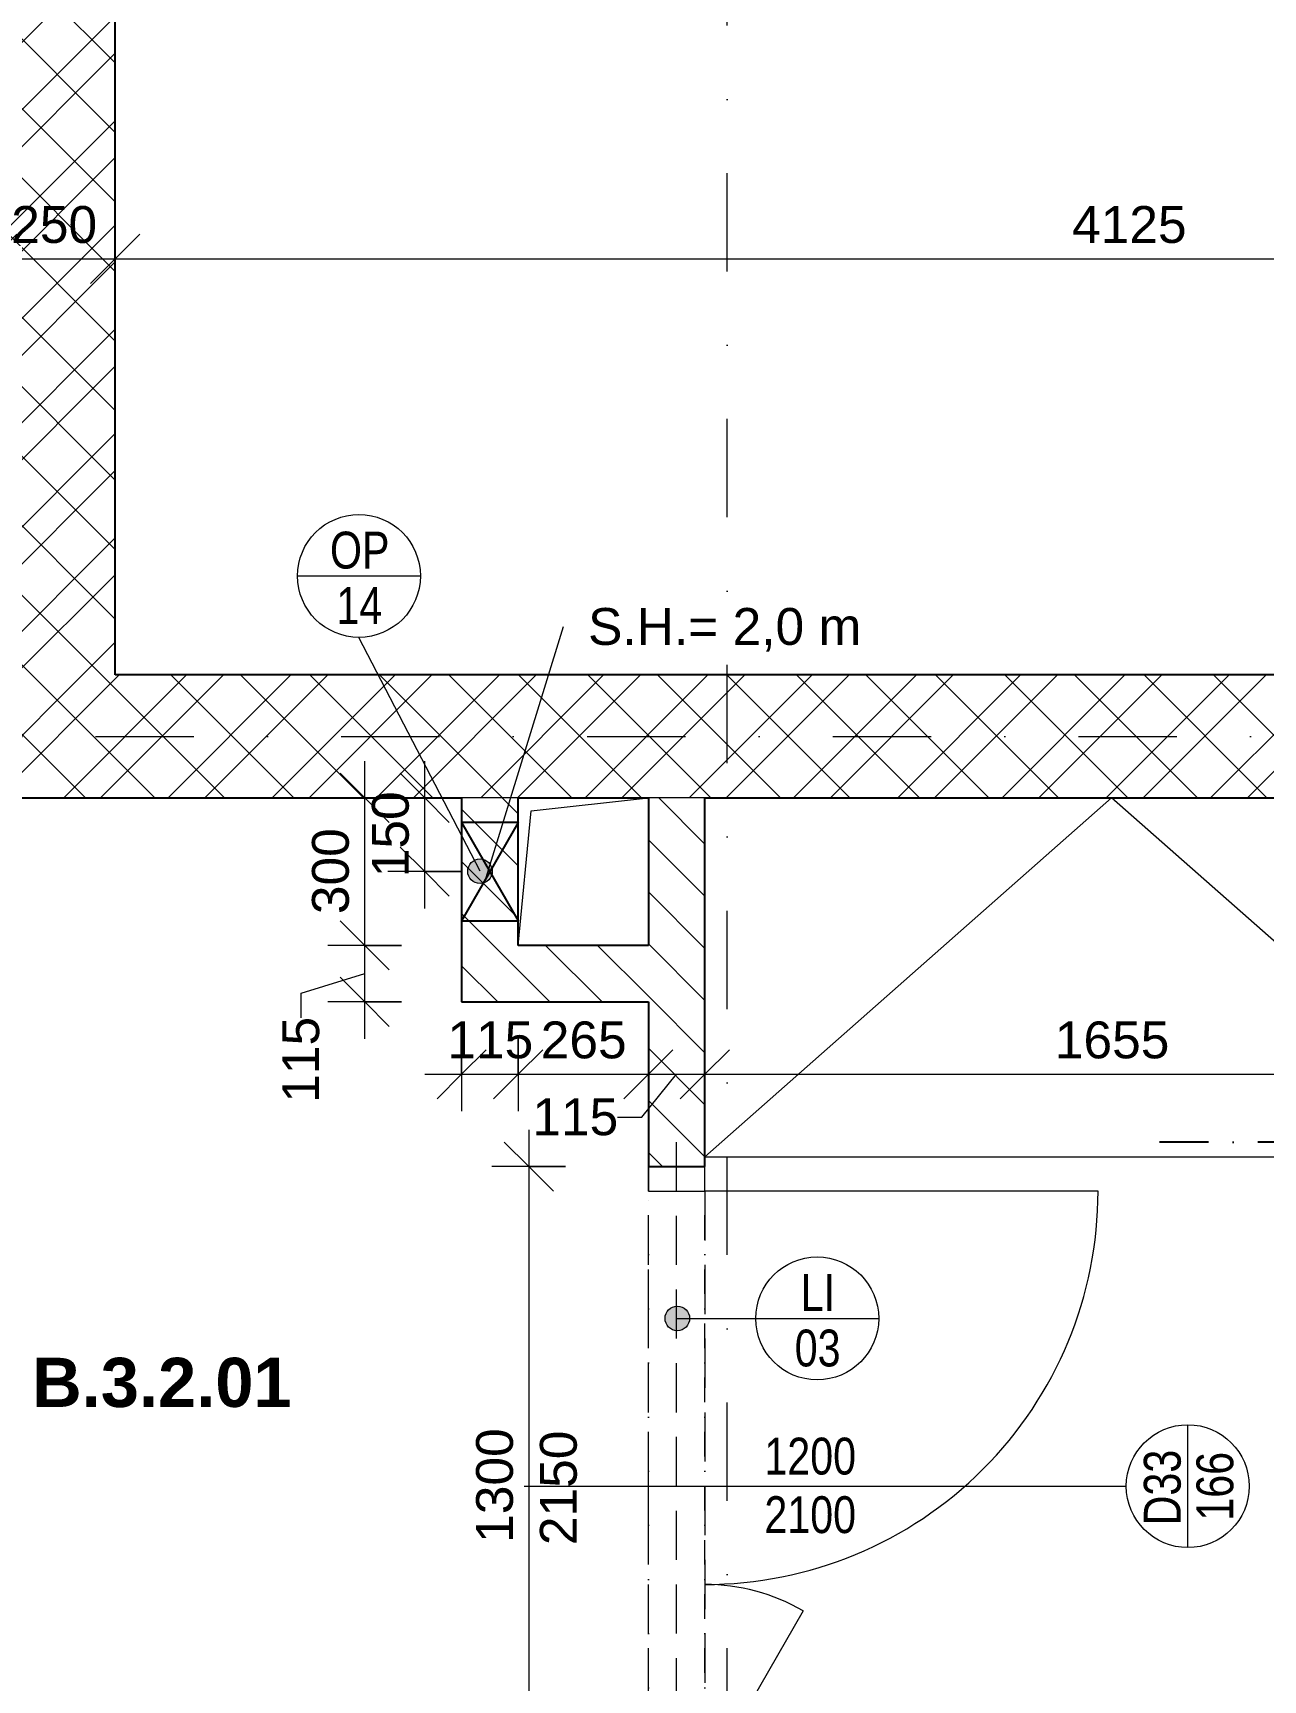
# Model space of a CAD drawing. Header units: millimetres. Extents: x -8380 to 43341, y -2985 to 58543.
# Drawn here: x 11158 to 13661, y 48883 to 52234 of the extents above; entities that cross this region are included whole.
import ezdxf

# ---------------------------------------------------------------- set-up
doc = ezdxf.new("R2010")
doc.units = ezdxf.units.MM
for name, pattern in [('HA_Dash_3mm-S1mm', [150, 100, -50]), ('HA_DashDot_10mm-S3mm', [500, 200, -150, 0, -150]), ('HA_DashDot_2_2mm-S0_6mm', [110, 50, -30, 0, -30]), ('HA_DashDot_4mm-S1mm', [200, 100, -50, 0, -50])]:
    doc.linetypes.add(name, pattern=pattern)
for name, color, linetype, lineweight in [('A-____-____-DIMS', 9, 'Continuous', 5), ('A-____-____-DIMS-50', 9, 'Continuous', 5), ('A-AREA-____-IDEN', 9, 'Continuous', 9), ('A-DETL-____-OTLN', 9, 'Continuous', 25), ('A-DETL-GENF-OTLN', 9, 'Continuous', 9), ('A-DOOR-____-IDEN', 9, 'Continuous', 9), ('A-DOOR-____-MCUT', 9, 'HA_DashDot_2_2mm-S0_6mm', 9), ('A-DOOR-____-OTLN', 9, 'Continuous', 9), ('A-DOOR-FRAM-MCUT', 9, 'Continuous', 9), ('A-FLOR-____-OVHD', 9, 'HA_DashDot_4mm-S1mm', 25), ('A-GENM-____-HDLN', 9, 'HA_Dash_3mm-S1mm', 9), ('A-GENM-____-IDEN', 9, 'Continuous', 9), ('A-GENM-____-OTLN', 9, 'Continuous', 9), ('A-WALL-____-MCUT', 9, 'Continuous', 25), ('A-WALL-____-PATT', 9, 'Continuous', 25), ('G-____-____-TEXT', 9, 'Continuous', 5), ('I-FURN-____-OTLN', 9, 'Continuous', 9), ('I-WALL-____-MCUT', 9, 'Continuous', 25), ('S-GRID-____-OTLN', 9, 'Continuous', 5)]:
    doc.layers.add(name, color=color, linetype=linetype, lineweight=lineweight)
doc.styles.add('Arial_1', font='arial.ttf', dxfattribs={"height": 75})
doc.styles.add('Arial_2', font='arial.ttf', dxfattribs={"width": 0.8, "height": 75})
doc.styles.add('Arial_B', font='arialbd.ttf', dxfattribs={"height": 100})
doc.dimstyles.new('Inner_Dimensions_1', dxfattribs={"dimscale": 304.8, "dimtxt": 76.519455, "dimasz": 0.328084, "dimexe": 0.246063, "dimexo": 0.0625, "dimgap": 0.032808, "dimtad": 1, "dimdec": 0, "dimzin": 0, "dimdsep": 46, "dimtxsty": 'Arial_1', "dimblk1": 'OBLIQUE', "dimblk2": 'OBLIQUE', "dimsah": 1, "dimcen": 0.09, "dimdle": 0.246063, "dimazin": 0, "dimtfac": 1, "dimtdec": 4, "dimtix": 1, "dimtmove": 0, "dimatfit": 3, "dimfxl": 0.246063, "dimfxlon": 1, "dimtvp": 1, "dimtolj": 1, "dimtzin": 0, "dimlwd": 9, "dimlwe": 9, "dimarcsym": 2})
doc.dimstyles.new('Inner_Dimensions_2', dxfattribs={"dimscale": 304.8, "dimtxt": 76.519455, "dimasz": 0.328084, "dimexe": 0.246063, "dimexo": 0.0625, "dimgap": 0.032808, "dimtad": 1, "dimdec": 0, "dimzin": 0, "dimdsep": 46, "dimtxsty": 'Arial_1', "dimblk1": 'OBLIQUE', "dimblk2": 'OBLIQUE', "dimsah": 1, "dimcen": 0.09, "dimdle": 0.246063, "dimazin": 0, "dimtfac": 1, "dimtdec": 4, "dimtix": 1, "dimtmove": 1, "dimatfit": 3, "dimfxl": 0.246063, "dimfxlon": 1, "dimtvp": 1, "dimtolj": 1, "dimtzin": 0, "dimlwd": 9, "dimlwe": 9, "dimarcsym": 2})
pattern_1 = [(45, (0, 0), (-106.066, 106.066), []), (45, (75, 0), (-106.066, 106.066), []), (315, (0, 0), (70.71068, 70.71068), [])]
pattern_2 = [(135, (0, 0), (-53.03301, -53.03301), [])]

# ---------------------------------------------------------------- blocks, each defined once
blk = doc.blocks.new('HA_DR_Double_Swing_Solid - In_BJ_1200x2100_800-1670800-DPS_3NP - B')
at = {"layer": 'A-DOOR-____-MCUT'}
for p, q in [((-600, 57.5), (600, 57.5)), ((-600, -57.5), (600, -57.5))]:
    blk.add_line(p, q, dxfattribs=at)
at = {"layer": 'A-DOOR-____-OTLN', "lineweight": 5}
for p, q in [((-253.6, -257.5), (-600, -57.5)), ((600, -857.5), (600, -57.5))]:
    blk.add_line(p, q, dxfattribs=at)
for centre, radius, start, end in [((-600, -57.5), 400, 330, 0), ((600, -57.5), 800, 180, 270)]:
    blk.add_arc(centre, radius, start, end, dxfattribs=at)
at = {"layer": 'A-DOOR-FRAM-MCUT'}
for p, q in [((-600, 57.5), (-650, 57.5)), ((-600, -57.5), (-600, 57.5)), ((650, 57.5), (600, 57.5)), ((600, 57.5), (600, -57.5)), ((-650, -57.5), (-600, -57.5)), ((600, -57.5), (650, -57.5))]:
    blk.add_line(p, q, dxfattribs=at)
blk = doc.blocks.new('NAB_Šatní_skříň_ADNS - 730x2000xšířka-1716086-DPS_3NP - B')
at = {"layer": 'I-FURN-____-OTLN'}
for p, q in [((0, 730), (827.5, 0)), ((1655, 730), (0, 730)), ((0, 730), (0, 715.3)), ((827.5, 0), (1655, 730))]:
    blk.add_line(p, q, dxfattribs=at)
blk = doc.blocks.new('HA_GM_Shaft_Rectangle - Default-2138731-DPS_3NP - B')
at = {"layer": 'A-DETL-GENF-OTLN'}
for p, q in [((26.5, -26.5), (265, 0)), ((0, -300), (26.5, -26.5))]:
    blk.add_line(p, q, dxfattribs=at)
at = {"layer": 'A-GENM-____-OTLN'}
for p, q in [((0, -300), (0, 0)), ((0, 0), (265, 0)), ((265, 0), (265, -300)), ((265, -300), (0, -300))]:
    blk.add_line(p, q, dxfattribs=at)
blk = doc.blocks.new('TB_Porotherm KP11_5_1500mm - TB_Porotherm KP11_5_1500mm-1920557-DPS_3NP - B')
at = {"layer": 'A-GENM-____-HDLN'}
for p, q in [((-750, 57.5), (750, 57.5)), ((-750, 0), (750, 0)), ((750, -57.5), (-750, -57.5))]:
    blk.add_line(p, q, dxfattribs=at)
blk = doc.blocks.new('DIMBLOCK36-DPS_3NP - B')
at = {"layer": 'A-____-____-DIMS-50', "lineweight": 9}
for p, q in [((11075.7, 51849.1), (11075.7, 51699.1)), ((11075.7, 51774.1), (11075.7, 51849.1)), ((11325.7, 51849.1), (11325.7, 51699.1)), ((11325.7, 51774.1), (11325.7, 51849.1)), ((11075.7, 51774.1), (11125.7, 51824.1)), ((11325.7, 51774.1), (11375.7, 51824.1)), ((11075.7, 51774.1), (11025.7, 51724.1)), ((11075.7, 51774.1), (11325.7, 51774.1)), ((11325.7, 51774.1), (11275.7, 51724.1))]:
    blk.add_line(p, q, dxfattribs=at)
at = {"layer": 'A-____-____-DIMS-50', "color": 0, "lineweight": 9, "insert": (11114.2, 51881.5), "char_height": 75, "width": 207.662, "attachment_point": 1, "line_spacing_factor": 0.941778, "style": 'Arial_1'}
blk.add_mtext('250', dxfattribs=at)
blk = doc.blocks.new('_Oblique')
at = {"color": 0, "linetype": 'ByBlock', "lineweight": -2}
blk.add_line((-0.5, -0.5), (0.5, 0.5), dxfattribs=at)
blk = doc.blocks.new('DIMBLOCK37-DPS_3NP - B')
at = {"layer": 'A-____-____-DIMS-50', "lineweight": 9}
for p, q in [((11325.7, 51849.1), (11325.7, 51699.1)), ((11325.7, 51774.1), (11325.7, 51849.1)), ((15450.7, 51849.1), (15450.7, 51699.1)), ((15450.7, 51774.1), (15450.7, 51849.1)), ((11325.7, 51774.1), (11375.7, 51824.1)), ((15450.7, 51774.1), (15500.7, 51824.1)), ((11325.7, 51774.1), (11275.7, 51724.1)), ((11325.7, 51774.1), (15450.7, 51774.1)), ((15450.7, 51774.1), (15400.7, 51724.1))]:
    blk.add_line(p, q, dxfattribs=at)
at = {"layer": 'A-____-____-DIMS-50', "color": 0, "lineweight": 9, "insert": (13272.8, 51881.5), "char_height": 75, "width": 276.883, "attachment_point": 1, "line_spacing_factor": 0.941778, "style": 'Arial_1'}
blk.add_mtext('4125', dxfattribs=at)
blk = doc.blocks.new('HA_TAG_Door_TypeMark_wDimensions - Scale50_Right with Bouble-921060-DPS_3NP - B')
at = {"layer": 'A-DOOR-____-IDEN'}
for p, q in [((0, 5), (0, -19.5)), ((-2.5, -22), (2.5, -22))]:
    blk.add_line(p, q, dxfattribs=at)
blk.add_circle((0, -22), 2.5, dxfattribs=at)
blk = doc.blocks.new('DIMBLOCK129-DPS_3NP - B')
at = {"layer": 'A-____-____-DIMS-50', "lineweight": 9}
for p, q in [((12030.7, 50190.5), (12030.7, 50040.5)), ((12030.7, 50115.5), (12030.7, 50190.5)), ((12145.7, 50190.5), (12145.7, 50040.5)), ((12145.7, 50115.5), (12145.7, 50190.5)), ((12030.7, 50115.5), (12080.7, 50165.5)), ((12145.7, 50115.5), (12195.7, 50165.5)), ((11955.7, 50115.5), (12145.7, 50115.5)), ((12030.7, 50115.5), (11980.7, 50065.5)), ((12145.7, 50115.5), (12095.7, 50065.5))]:
    blk.add_line(p, q, dxfattribs=at)
at = {"layer": 'A-____-____-DIMS-50', "color": 0, "lineweight": 9, "insert": (12001.7, 50222.9), "char_height": 75, "width": 207.662, "attachment_point": 1, "line_spacing_factor": 0.941778, "style": 'Arial_1'}
blk.add_mtext('115', dxfattribs=at)
blk = doc.blocks.new('DIMBLOCK130-DPS_3NP - B')
at = {"layer": 'A-____-____-DIMS-50', "lineweight": 9}
for p, q in [((12145.7, 50190.5), (12145.7, 50040.5)), ((12145.7, 50115.5), (12145.7, 50190.5)), ((12410.7, 50190.5), (12410.7, 50040.5)), ((12410.7, 50115.5), (12410.7, 50190.5)), ((12145.7, 50115.5), (12195.7, 50165.5)), ((12410.7, 50115.5), (12460.7, 50165.5)), ((12145.7, 50115.5), (12095.7, 50065.5)), ((12145.7, 50115.5), (12410.7, 50115.5)), ((12410.7, 50115.5), (12360.7, 50065.5))]:
    blk.add_line(p, q, dxfattribs=at)
at = {"layer": 'A-____-____-DIMS-50', "color": 0, "lineweight": 9, "insert": (12191.7, 50222.9), "char_height": 75, "width": 207.662, "attachment_point": 1, "line_spacing_factor": 0.941778, "style": 'Arial_1'}
blk.add_mtext('265', dxfattribs=at)
blk = doc.blocks.new('DIMBLOCK131-DPS_3NP - B')
at = {"layer": 'A-____-____-DIMS-50', "lineweight": 9}
for p, q in [((12410.7, 50190.5), (12410.7, 50040.5)), ((12410.7, 50115.5), (12410.7, 50190.5)), ((12525.7, 50190.5), (12525.7, 50040.5)), ((12525.7, 50115.5), (12525.7, 50190.5)), ((12410.7, 50115.5), (12460.7, 50165.5)), ((12525.7, 50115.5), (12575.7, 50165.5)), ((12410.7, 50115.5), (12360.7, 50065.5)), ((12397.6, 50028), (12468.2, 50115.5)), ((12410.7, 50115.5), (12525.7, 50115.5)), ((12525.7, 50115.5), (12475.7, 50065.5)), ((12347.6, 50028), (12397.6, 50028))]:
    blk.add_line(p, q, dxfattribs=at)
at = {"layer": 'A-____-____-DIMS-50', "color": 0, "lineweight": 9, "insert": (12174.6, 50066.5), "char_height": 75, "width": 207.662, "attachment_point": 1, "line_spacing_factor": 0.941778, "style": 'Arial_1'}
blk.add_mtext('115', dxfattribs=at)
blk = doc.blocks.new('DIMBLOCK132-DPS_3NP - B')
at = {"layer": 'A-____-____-DIMS-50', "lineweight": 9}
for p, q in [((12525.7, 50190.5), (12525.7, 50040.5)), ((12525.7, 50115.5), (12525.7, 50190.5)), ((14180.7, 50190.5), (14180.7, 50040.5)), ((14180.7, 50115.5), (14180.7, 50190.5)), ((12525.7, 50115.5), (12575.7, 50165.5)), ((14180.7, 50115.5), (14230.7, 50165.5)), ((12525.7, 50115.5), (12475.7, 50065.5)), ((12525.7, 50115.5), (14180.7, 50115.5)), ((14180.7, 50115.5), (14130.7, 50065.5))]:
    blk.add_line(p, q, dxfattribs=at)
at = {"layer": 'A-____-____-DIMS-50', "color": 0, "lineweight": 9, "insert": (13237.8, 50222.9), "char_height": 75, "width": 276.883, "attachment_point": 1, "line_spacing_factor": 0.941778, "style": 'Arial_1'}
blk.add_mtext('1655', dxfattribs=at)
blk = doc.blocks.new('DIMBLOCK139-DPS_3NP - B')
at = {"layer": 'A-____-____-DIMS-50', "lineweight": 9}
for p, q in [((11833.6, 50377.7), (11783.6, 50427.7)), ((11908.6, 50377.7), (11758.6, 50377.7)), ((11833.6, 50187.7), (11833.6, 50377.7)), ((11833.6, 50377.7), (11883.6, 50327.7)), ((11833.6, 50377.7), (11908.6, 50377.7)), ((11704.3, 50280.6), (11833.6, 50320.2)), ((11833.6, 50262.7), (11783.6, 50312.7)), ((11704.3, 50230.6), (11704.3, 50280.6)), ((11908.6, 50262.7), (11758.6, 50262.7)), ((11833.6, 50262.7), (11883.6, 50212.7)), ((11833.6, 50262.7), (11908.6, 50262.7))]:
    blk.add_line(p, q, dxfattribs=at)
at = {"layer": 'A-____-____-DIMS-50', "color": 0, "lineweight": 9, "insert": (11665.8, 50057.5), "char_height": 75, "width": 207.662, "attachment_point": 1, "rotation": 90, "line_spacing_factor": 0.941778, "style": 'Arial_1'}
blk.add_mtext('115', dxfattribs=at)
blk = doc.blocks.new('DIMBLOCK140-DPS_3NP - B')
at = {"layer": 'A-____-____-DIMS-50', "lineweight": 9}
for p, q in [((11833.6, 50677.7), (11783.6, 50727.7)), ((11833.6, 50377.7), (11833.6, 50752.7)), ((11758.6, 50677.7), (11908.6, 50677.7)), ((11833.6, 50677.7), (11758.6, 50677.7)), ((11833.6, 50677.7), (11883.6, 50627.7)), ((11833.6, 50377.7), (11783.6, 50427.7)), ((11908.6, 50377.7), (11758.6, 50377.7)), ((11833.6, 50377.7), (11883.6, 50327.7)), ((11833.6, 50377.7), (11908.6, 50377.7))]:
    blk.add_line(p, q, dxfattribs=at)
at = {"layer": 'A-____-____-DIMS-50', "color": 0, "lineweight": 9, "insert": (11726.2, 50441.2), "char_height": 75, "width": 207.662, "attachment_point": 1, "rotation": 90, "line_spacing_factor": 0.941778, "style": 'Arial_1'}
blk.add_mtext('300', dxfattribs=at)
blk = doc.blocks.new('DIMBLOCK143-DPS_3NP - B')
at = {"layer": 'A-____-____-DIMS-50', "lineweight": 9}
for p, q in [((12167.4, 50002.7), (12167.4, 48627.7)), ((12167.4, 49927.7), (12117.4, 49977.7)), ((12242.4, 49927.7), (12092.4, 49927.7)), ((12167.4, 49927.7), (12217.4, 49877.7)), ((12167.4, 49927.7), (12242.4, 49927.7)), ((12167.4, 48627.7), (12117.4, 48677.7)), ((12242.4, 48627.7), (12092.4, 48627.7)), ((12167.4, 48627.7), (12217.4, 48577.7)), ((12167.4, 48627.7), (12242.4, 48627.7))]:
    blk.add_line(p, q, dxfattribs=at)
at = {"layer": 'A-____-____-DIMS-50', "color": 0, "lineweight": 9, "insert": (12060.1, 49162.4), "char_height": 75, "width": 276.883, "attachment_point": 1, "rotation": 90, "line_spacing_factor": 0.941778, "style": 'Arial_1'}
blk.add_mtext('1300', dxfattribs=at)
blk = doc.blocks.new('HA_TAG_GM_Products - Generic-588599-DPS_3NP - B')
at = {"layer": 'A-GENM-____-IDEN'}
blk.add_line((-2.5, 0), (2.5, 0), dxfattribs=at)
blk.add_circle((0, 0), 2.5, dxfattribs=at)
blk = doc.blocks.new('DIMBLOCK234-DPS_3NP - B')
at = {"layer": 'A-____-____-DIMS-50', "lineweight": 9}
for p, q in [((11955.5, 50677.7), (11905.5, 50727.7)), ((11955.5, 50452.7), (11955.5, 50752.7)), ((11880.5, 50677.7), (12030.5, 50677.7)), ((11955.5, 50677.7), (11880.5, 50677.7)), ((11955.5, 50677.7), (12005.5, 50627.7)), ((11955.5, 50527.7), (11905.5, 50577.7)), ((12030.5, 50527.7), (11880.5, 50527.7)), ((11955.5, 50527.7), (12005.5, 50477.7)), ((11955.5, 50527.7), (12030.5, 50527.7))]:
    blk.add_line(p, q, dxfattribs=at)
at = {"layer": 'A-____-____-DIMS-50', "color": 0, "lineweight": 9, "insert": (11848.1, 50516.2), "char_height": 75, "width": 207.662, "attachment_point": 1, "rotation": 90, "line_spacing_factor": 0.941778, "style": 'Arial_1'}
blk.add_mtext('150', dxfattribs=at)

msp = doc.modelspace()

# ---------------------------------------------------------------- hatches: boundary and pattern name
at = {"layer": 'A-GENM-____-IDEN'}
h = msp.add_hatch(color=256, dxfattribs=at)
edge = h.paths.add_edge_path()
edge.add_arc((12068.1, 50528.5), 25, 0, 360)
h = msp.add_hatch(color=256, dxfattribs=at)
edge = h.paths.add_edge_path()
edge.add_arc((12469.6, 49618.9), 25, 0, 360)
at = {"layer": 'A-WALL-____-PATT', "lineweight": 5}
h = msp.add_hatch(dxfattribs=at)
h.set_pattern_fill('FP_5', color=256, style=0, pattern_type=2)
h.set_pattern_definition(pattern_1)
h.paths.add_polyline_path([(11075.7, 50927.7), (11325.7, 50927.7), (11325.7, 55502.7), (11075.7, 55502.7), (11075.7, 52427.7)])
h = msp.add_hatch(dxfattribs=at)
h.set_pattern_fill('FP_5', color=256, style=0, pattern_type=2)
h.set_pattern_definition(pattern_1)
h.paths.add_polyline_path([(14740.7, 50677.7), (15565.7, 50677.7), (15565.7, 50927.7), (10975.7, 50927.7), (10975.7, 50677.7), (14295.7, 50677.7)])
h.paths.add_polyline_path([(9975.7, 50677.7), (9975.7, 50927.7), (4300.7, 50927.7), (4300.7, 50677.7), (8925.7, 50677.7)])
h.paths.add_polyline_path([(2275.7, 50677.7), (3300.7, 50677.7), (3300.7, 50927.7), (-804.3, 50927.7), (-804.3, 50677.7), (2160.7, 50677.7)])
h = msp.add_hatch(dxfattribs=at)
h.set_pattern_fill('FP_6', color=256, style=0, pattern_type=2)
h.set_pattern_definition(pattern_2)
h.paths.add_polyline_path([(12030.7, 50377.7), (12145.7, 50377.7), (12145.7, 50677.7), (12030.7, 50677.7)])
h = msp.add_hatch(dxfattribs=at)
h.set_pattern_fill('FP_6', color=256, style=0, pattern_type=2)
h.set_pattern_definition(pattern_2)
h.paths.add_polyline_path([(12525.7, 48577.7), (12525.7, 48627.7), (12410.7, 48627.7), (12410.7, 48577.7)])
h.paths.add_polyline_path([(12525.7, 49927.7), (12525.7, 50677.7), (12410.7, 50677.7), (12410.7, 49927.7)])
h = msp.add_hatch(dxfattribs=at)
h.set_pattern_fill('FP_6', color=256, style=0, pattern_type=2)
h.set_pattern_definition(pattern_2)
h.paths.add_polyline_path([(12030.7, 50262.7), (12410.7, 50262.7), (12410.7, 50377.7), (12030.7, 50377.7)])

# ---------------------------------------------------------------- linework, layer by layer
at = {"layer": 'A-DETL-____-OTLN'}
for p, q in [((12030.7, 50627.7), (12030.7, 50427.7)), ((12145.7, 50627.7), (12030.7, 50627.7)), ((12030.7, 50627.7), (12145.7, 50427.7)), ((12145.7, 50627.7), (12030.7, 50427.7)), ((12145.7, 50427.7), (12145.7, 50627.7)), ((12030.7, 50427.7), (12145.7, 50427.7))]:
    msp.add_line(p, q, dxfattribs=at)
at = {"layer": 'A-FLOR-____-OVHD'}
msp.add_line((14150.7, 49977.7), (13445.7, 49977.7), dxfattribs=at)
at = {"layer": 'A-GENM-____-IDEN'}
for p, q in [((12068.1, 50528.5), (11821.8, 51004.1)), ((12469.6, 49618.9), (12629.3, 49618.9))]:
    msp.add_line(p, q, dxfattribs=at)
for centre in [(12068.1, 50528.5), (12469.6, 49618.9)]:
    msp.add_circle(centre, 25, dxfattribs=at)
at = {"layer": 'A-WALL-____-MCUT', "lineweight": 9}
for p, q in [((12145.7, 50677.7), (12030.7, 50677.7)), ((12525.7, 50677.7), (12410.7, 50677.7))]:
    msp.add_line(p, q, dxfattribs=at)
at = {"layer": 'G-____-____-TEXT', "color": 250, "lineweight": 9}
msp.add_line((12080.4, 50515.6), (12238, 51026.4), dxfattribs=at)
at = {"layer": 'I-WALL-____-MCUT'}
for p, q in [((11325.7, 50927.7), (11325.7, 55485.2)), ((15450.7, 50927.7), (11325.7, 50927.7)), ((10975.7, 50677.7), (12030.7, 50677.7)), ((12030.7, 50677.7), (12030.7, 50262.7)), ((12145.7, 50377.7), (12145.7, 50677.7)), ((12145.7, 50677.7), (12410.7, 50677.7)), ((12410.7, 50677.7), (12410.7, 50377.7)), ((12525.7, 50677.7), (14180.7, 50677.7)), ((12525.7, 49927.7), (12525.7, 50677.7)), ((12410.7, 50377.7), (12145.7, 50377.7)), ((12030.7, 50262.7), (12410.7, 50262.7)), ((12410.7, 50262.7), (12410.7, 49927.7)), ((12410.7, 49927.7), (12525.7, 49927.7))]:
    msp.add_line(p, q, dxfattribs=at)
at = {"layer": 'S-GRID-____-OTLN', "linetype": 'HA_DashDot_10mm-S3mm', "lineweight": 9}
for p, q in [((12570.7, 37745.7), (12570.7, 56942.9)), ((-6717.8, 50802.7), (21438.5, 50802.7))]:
    msp.add_line(p, q, dxfattribs=at)

# ---------------------------------------------------------------- block references
at = {"layer": 'A-DOOR-____-IDEN', "xscale": 49.99999999999998, "yscale": 49.99999999999998, "zscale": 49.99999999999998, "rotation": 89.99999999999993}
msp.add_blockref('HA_TAG_Door_TypeMark_wDimensions - Scale50_Right with Bouble-921060-DPS_3NP - B', (12408.2, 49277.7), dxfattribs=at)
at = {"layer": 'A-DOOR-____-OTLN', "rotation": 89.99999999999984}
msp.add_blockref('HA_DR_Double_Swing_Solid - In_BJ_1200x2100_800-1670800-DPS_3NP - B', (12468.2, 49277.7), dxfattribs=at)
at = {"layer": 'A-GENM-____-IDEN', "xscale": 49.99999999999998, "yscale": 49.99999999999998, "zscale": 49.99999999999998}
for p in [(11821.8, 51129.1), (12754.3, 49618.9)]:
    msp.add_blockref('HA_TAG_GM_Products - Generic-588599-DPS_3NP - B', p, dxfattribs=at)
at = {"layer": 'A-GENM-____-OTLN', "lineweight": 5}
msp.add_blockref('HA_GM_Shaft_Rectangle - Default-2138731-DPS_3NP - B', (12145.7, 50677.7), dxfattribs=at)
at = {"layer": 'A-GENM-____-OTLN', "rotation": 89.99999999999937}
msp.add_blockref('TB_Porotherm KP11_5_1500mm - TB_Porotherm KP11_5_1500mm-1920557-DPS_3NP - B', (12468.2, 49277.7), dxfattribs=at)
at = {"layer": 'I-FURN-____-OTLN', "rotation": 180}
msp.add_blockref('NAB_Šatní_skříň_ADNS - 730x2000xšířka-1716086-DPS_3NP - B', (14180.7, 50677.7), dxfattribs=at)

# ---------------------------------------------------------------- texts
at = {"layer": 'A-AREA-____-IDEN', "lineweight": 5, "insert": (11156.8, 49538.8), "char_height": 100, "width": 653.375, "attachment_point": 1, "style": 'Arial_B'}
msp.add_mtext('B.3.2.01', dxfattribs=at)
at = {"layer": 'A-DOOR-____-IDEN', "lineweight": 5, "char_height": 75, "attachment_point": 1, "rotation": 90}
for s, insert, width, style in [('2150', (12190, 49157.7), 288.607, 'Arial_1'), ('D33', (13418.8, 49198), 189.198, 'Arial_2'), ('166', (13525.9, 49207.5), 173.164, 'Arial_2')]:
    msp.add_mtext(s, dxfattribs=dict(at, insert=insert, width=width, style=style))
at = {"layer": 'A-DOOR-____-IDEN', "lineweight": 5, "char_height": 75, "width": 230.886, "attachment_point": 1, "style": 'Arial_2'}
for s, insert in [('1200', (12646.8, 49376.3)), ('2100', (12646.8, 49257.2))]:
    msp.add_mtext(s, dxfattribs=dict(at, insert=insert))
at = {"layer": 'A-GENM-____-IDEN', "lineweight": 5, "char_height": 75, "attachment_point": 1, "style": 'Arial_2'}
for s, insert, width in [('OP', (11762.8, 51219.2), 147.51), ('14', (11776, 51106.5), 115.443), ('LI', (12720.5, 49709), 86.582), ('03', (12708.5, 49596.2), 115.443)]:
    msp.add_mtext(s, dxfattribs=dict(at, insert=insert, width=width))
at = {"layer": 'G-____-____-TEXT', "color": 7, "lineweight": 9, "insert": (12288, 51063.9), "char_height": 75, "width": 685.443, "attachment_point": 1, "style": 'Arial_1'}
msp.add_mtext('S.H.= 2,0 m', dxfattribs=at)

# ---------------------------------------------------------------- dimensions: what is measured, and where the dimension line sits
at = {"layer": 'A-____-____-DIMS', "lineweight": 9}
for base, p1, p2, override, picture, middle in [((11325.7, 51774.1), (11075.7, 51849.1), (11325.7, 51849.1), {"dimpost": '<>', "dimfxl": 250}, 'DIMBLOCK36-DPS_3NP - B', (11200.7, 51822.4)), ((15450.7, 51774.1), (11325.7, 51849.1), (15450.7, 51849.1), {"dimpost": '<>', "dimfxl": 4125}, 'DIMBLOCK37-DPS_3NP - B', (13388.2, 51822.4)), ((12145.7, 50115.5), (12030.7, 50190.5), (12145.7, 50190.5), {"dimpost": '<>', "dimfxl": 115}, 'DIMBLOCK129-DPS_3NP - B', (12088.2, 50163.8)), ((12410.7, 50115.5), (12145.7, 50190.5), (12410.7, 50190.5), {"dimpost": '<>', "dimfxl": 265}, 'DIMBLOCK130-DPS_3NP - B', (12278.2, 50163.8)), ((14180.7, 50115.5), (12525.7, 50190.5), (14180.7, 50190.5), {"dimpost": '<>', "dimfxl": 1655}, 'DIMBLOCK132-DPS_3NP - B', (13353.2, 50163.8))]:
    dim = msp.add_linear_dim(base=base, p1=p1, p2=p2, dimstyle='Inner_Dimensions_1', override=override, dxfattribs=at)
    dim.commit()
    dim.dimension.update_dxf_attribs({"geometry": picture, "text_midpoint": middle})
for base, p1, p2, override, picture, middle in [((11833.6, 50677.7), (11908.6, 50377.7), (11758.6, 50677.7), {"dimpost": '<>', "dimfxl": 335.410197}, 'DIMBLOCK140-DPS_3NP - B', (11785.3, 50527.7)), ((11955.5, 50677.7), (12030.5, 50527.7), (11880.5, 50677.7), {"dimpost": '<>', "dimfxl": 212.132034}, 'DIMBLOCK234-DPS_3NP - B', (11907.2, 50602.7)), ((12167.4, 48627.7), (12242.4, 49927.7), (12242.4, 48627.7), {"dimpost": '<>', "dimfxl": 1300}, 'DIMBLOCK143-DPS_3NP - B', (12119.1, 49277.7))]:
    dim = msp.add_linear_dim(base=base, p1=p1, p2=p2, angle=90, dimstyle='Inner_Dimensions_1', override=override, dxfattribs=at)
    dim.commit()
    dim.dimension.update_dxf_attribs({"geometry": picture, "text_midpoint": middle})
dim = msp.add_linear_dim(base=(11833.6, 50377.7), p1=(11908.6, 50262.7), p2=(11908.6, 50377.7), angle=90, dimstyle='Inner_Dimensions_2', override={"dimpost": '<>', "dimfxl": 115}, dxfattribs=at)
dim.commit()
dim.dimension.update_dxf_attribs({"geometry": 'DIMBLOCK139-DPS_3NP - B', "text_midpoint": (11715.8, 50161.3), "dimtype": 160, "text_rotation": 90})
dim = msp.add_linear_dim(base=(12525.7, 50115.5), p1=(12410.7, 50190.5), p2=(12525.7, 50190.5), dimstyle='Inner_Dimensions_2', override={"dimpost": '<>', "dimfxl": 115}, dxfattribs=at)
dim.commit()
dim.dimension.update_dxf_attribs({"geometry": 'DIMBLOCK131-DPS_3NP - B', "text_midpoint": (12278.4, 50016.5), "dimtype": 160})

doc.saveas('drawing.dxf')
